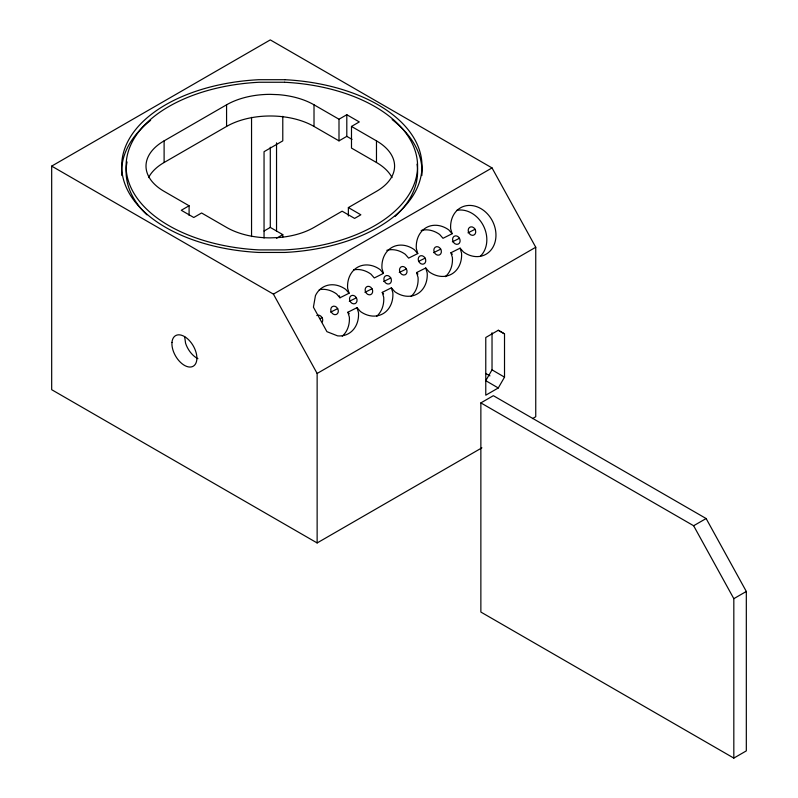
<?xml version="1.0" encoding="UTF-8"?>
<svg xmlns="http://www.w3.org/2000/svg" width="798" height="798" viewBox="0 0 798 798"><rect width="100%" height="100%" fill="white"/><g stroke="black" fill="none" stroke-linecap="round" stroke-linejoin="round"><path stroke-width="1.2" d="M492.027 332.766L492.027 369.853L485.773 380.676L498.271 387.978L504.516 377.155L504.516 333.883L498.271 330.232M481.902 447.828L317.135 542.949L51.68 389.693L51.68 166.114L270.293 39.9L492.027 167.919L535.747 247.25L535.747 416.736L532.515 418.601M189.096 215.4L189.096 205.774L164.109 191.35A61.835 35.701 0 0 1 164.109 140.867L226.572 104.807A61.835 35.701 0 0 1 270.293 94.354L278.362 94.663A61.835 35.701 0 0 1 314.013 104.807L339 119.231L346.801 114.722L359.3 121.934L351.489 126.443L351.489 148.079L376.476 162.503A61.835 35.701 0 0 1 392.037 177.615M148.548 177.615A61.835 35.701 0 0 1 164.109 162.503L226.572 126.443A61.835 35.701 0 0 1 314.013 126.443L339 140.867L346.801 136.358L352.008 139.371M189.096 205.774L181.286 210.283L193.774 217.495L201.585 212.986L226.572 227.42A61.835 35.701 0 0 0 270.293 237.874L278.362 237.565A61.835 35.701 0 0 0 314.013 227.42L342.123 211.191L354.611 218.403L360.856 214.792L348.367 207.58L348.367 215.999M264.048 231.021L270.293 227.42L282.781 234.632L282.781 237.116M276.537 238.233L282.781 234.632M348.367 207.58L376.476 191.35A61.835 35.701 0 0 0 376.476 140.867L351.489 126.443M51.68 166.114L273.415 294.123L492.027 167.919M317.135 542.949L317.135 373.464L535.747 247.25M498.271 387.978L485.773 395.19L485.773 337.494L498.271 330.282L504.516 333.883M480.865 402.9L493.354 395.688L706.13 518.53L746.32 591.458L746.32 750.888L733.821 758.1L480.865 612.056L480.865 402.9L693.632 525.742L733.821 598.67L733.821 758.1M693.632 525.742L706.13 518.53M733.821 598.67L746.32 591.458M445.324 276.677A26.504 21.626 63.4 0 0 452.416 257.654L450.95 252.727L460.087 248.158L463.448 251.988A26.504 21.626 63.4 0 0 495.119 241.844A26.504 21.626 63.4 0 0 475.538 206.293A26.504 21.626 63.4 0 0 450.661 228.787L452.137 233.724L443 238.293L439.638 234.452A26.504 21.626 63.4 0 0 421.164 230.492M452.137 233.724L448.765 229.884A26.504 21.626 63.4 0 0 416.317 248.627L417.783 253.555L408.646 258.123L405.284 254.293A26.504 21.626 63.4 0 0 386.811 250.323M417.783 253.555L414.411 249.724A26.504 21.626 63.4 0 0 381.963 268.457L383.429 273.395L374.292 277.963L370.93 274.123A26.504 21.626 63.4 0 0 353.594 269.884M467.987 232.836L475.079 229.285A4.419 3.601 63.4 0 1 472.246 235.33A4.419 3.601 63.4 0 1 468.556 228.637A4.419 3.601 63.4 0 1 475.079 229.285M319.24 289.714A26.504 21.626 63.4 0 1 336.576 293.953L339.938 297.794L349.075 293.225L347.609 288.287A26.504 21.626 63.4 0 1 380.057 269.554L383.429 273.395M452.366 241.844L459.468 238.293A4.419 3.601 63.4 0 1 456.626 244.348A4.419 3.601 63.4 0 1 452.935 237.654A4.419 3.601 63.4 0 1 459.468 238.293M433.633 252.667L440.725 249.116A4.419 3.601 63.4 0 1 437.893 255.17A4.419 3.601 63.4 0 1 434.202 248.467A4.419 3.601 63.4 0 1 440.725 249.116M419.03 261.175L425.115 258.133A4.419 3.601 63.4 0 1 422.272 264.178A4.419 3.601 63.4 0 1 418.581 257.485A4.419 3.601 63.4 0 1 425.115 258.133M399.279 272.497L406.382 268.946A4.419 3.601 63.4 0 1 403.539 275.001A4.419 3.601 63.4 0 1 399.848 268.308A4.419 3.601 63.4 0 1 406.382 268.946M383.668 281.514L390.761 277.963A4.419 3.601 63.4 0 1 387.928 284.018A4.419 3.601 63.4 0 1 384.237 277.315A4.419 3.601 63.4 0 1 390.761 277.963M364.925 292.337L372.028 288.776A4.419 3.601 63.4 0 1 369.185 294.831A4.419 3.601 63.4 0 1 365.494 288.138A4.419 3.601 63.4 0 1 372.028 288.776M349.315 301.345L356.407 297.794A4.419 3.601 63.4 0 1 353.574 303.848A4.419 3.601 63.4 0 1 349.883 297.155A4.419 3.601 63.4 0 1 356.407 297.794M330.572 312.168L337.674 308.617A4.419 3.601 63.4 0 1 334.831 314.671A4.419 3.601 63.4 0 1 331.14 307.968A4.419 3.601 63.4 0 1 337.674 308.617M320.028 318.641L322.053 317.634M410.97 296.507A26.504 21.626 63.4 0 0 418.072 277.485L416.596 272.557L425.733 267.988L429.095 271.819A26.504 21.626 63.4 0 0 461.553 253.086L460.087 248.158M376.616 316.337A26.504 21.626 63.4 0 0 383.718 297.325L382.252 292.387L391.379 287.819L394.741 291.659A26.504 21.626 63.4 0 0 427.199 272.916L425.733 267.988M342.262 336.177A26.504 21.626 63.4 0 0 349.364 317.155L347.898 312.227L357.025 307.649L360.397 311.489A26.504 21.626 63.4 0 0 392.845 292.756L391.379 287.819M485.773 373.464L489.942 375.868M492.027 369.853L504.516 377.155M450.95 252.727L452.296 254.263M416.596 272.557L417.943 274.093M382.252 292.387L383.589 293.923M349.075 293.225L345.714 289.385A26.504 21.626 63.4 0 0 315.429 295.669L313.424 307.17L326.931 331.669L337.574 335.858A26.504 21.626 63.4 0 0 358.492 312.587L357.025 307.649M347.898 312.227L349.245 313.754M273.415 294.123L317.135 373.464M339.359 295.819L339.938 297.794M184.657 336.646L185.565 343.21A17.666 10.204 60 0 0 197.924 358.681M376.476 140.867L376.476 162.503M346.801 114.722L346.801 136.358M339 119.231L339 140.867M314.013 104.807L314.013 126.443M282.781 116.318L282.781 140.867L264.048 151.69L264.048 238.043M276.537 142.842L276.537 231.24M270.293 147.231L270.293 227.42M251.55 117.346L251.55 236.567M226.572 104.807L226.572 126.443M164.109 140.867L164.109 162.503M456.656 210.383A26.504 21.626 63.4 0 1 483.229 225.395A26.504 21.626 63.4 0 1 480.536 256.048M316.806 315.569A4.419 3.601 63.4 0 1 321.394 316.686A4.419 3.601 63.4 0 1 322.342 321.883M121.845 175.57A150.164 86.693 0 0 1 150.623 120.318M392.147 119.6A150.164 86.693 0 0 1 421.843 175.57M417.035 164.159A145.745 84.149 0 0 1 394.98 216.497M146.912 214.832A145.745 84.149 0 0 1 139.75 207.051M138.992 206.103A145.745 84.149 0 0 1 127.042 161.914M284.926 79.71L258.751 79.71A150.164 86.693 0 0 0 121.675 166.084A150.164 86.693 0 0 0 258.751 252.447L284.926 252.447A150.164 86.693 0 0 0 422.002 166.084A150.164 86.693 0 0 0 284.926 79.71M284.547 82.254L259.141 82.254A145.745 84.149 0 0 0 126.094 166.084A145.745 84.149 0 0 0 259.141 249.904L284.547 249.904A145.745 84.149 0 0 0 417.583 166.084A145.745 84.149 0 0 0 284.547 82.254M171.969 342.432A17.666 10.204 60 0 0 189.645 367.04A17.666 10.204 60 0 0 191.61 343.3A17.666 10.204 60 0 0 171.969 342.432"/></g></svg>
